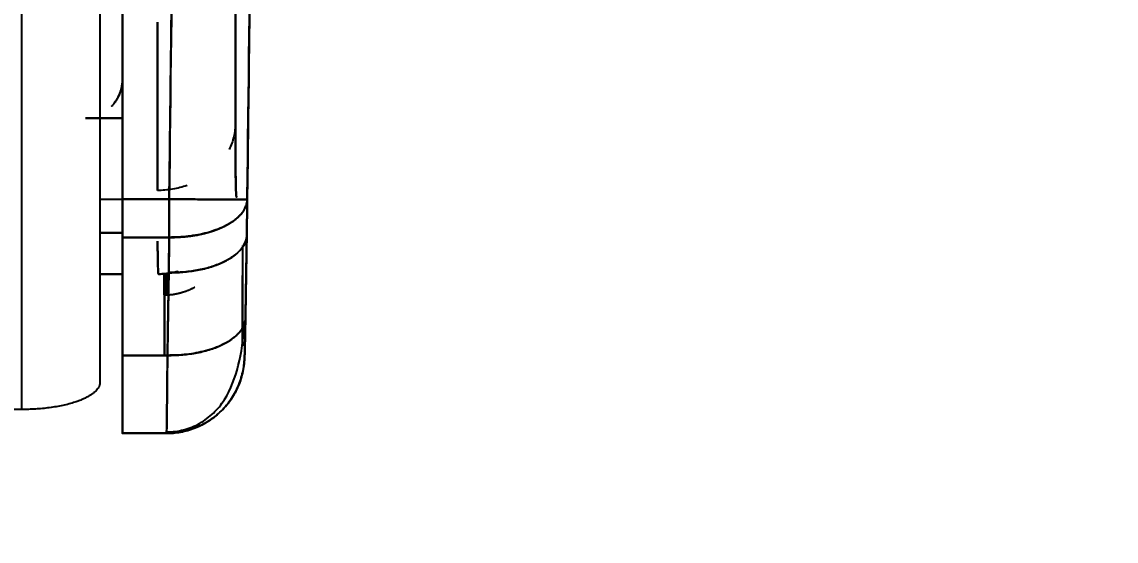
# Model space of a CAD drawing. Extents: x 8663 to 11443, y -20992 to -18942.
# Drawn here: x 9618.65 to 9632.68, y -20558.39 to -20551.73 of the extents above; entities that cross this region are included whole.
import ezdxf

# ---------------------------------------------------------------- set-up
doc = ezdxf.new("R2010")
doc.units = 0
doc.layers.get('0').update_dxf_attribs({"linetype": 'CONTINUOUS'})
doc.layers.add('1', color=7, linetype='CONTINUOUS')
doc.styles.add('____', font='')
doc.styles.get('____').set_extended_font_data('굴림')
doc.dimstyles.new('MSADIM', dxfattribs={"dimtxt": 33, "dimasz": 17, "dimexe": 10, "dimexo": 7.5, "dimgap": 10, "dimtad": 0, "dimtih": 1, "dimtoh": 1, "dimdec": 0, "dimzin": 1, "dimtxsty": '____', "dimcen": 11.25, "dimazin": 3, "dimtfac": 1, "dimtdec": 0, "dimtix": 1, "dimtmove": 0, "dimatfit": 3, "dimtolj": 1, "dimtzin": 1})

# ---------------------------------------------------------------- blocks, each defined once
blk = doc.blocks.new('*D257')
at = {"color": 0}
for p, q in [((9808.175, -20526.701), (9808.175, -20649.19)), ((9336.771, -20553.594), (9336.771, -20649.19)), ((9353.771, -20639.19), (9531.49, -20639.19)), ((9791.175, -20639.19), (9613.456, -20639.19))]:
    blk.add_line(p, q, dxfattribs=at)
for points in [[(9353.771, -20636.357), (9353.771, -20642.024), (9336.771, -20639.19)], [(9791.175, -20636.357), (9791.175, -20642.024), (9808.175, -20639.19)]]:
    blk.add_solid(points, dxfattribs=at)
at = {"color": 0, "insert": (9572.473, -20639.19), "char_height": 28, "attachment_point": 5, "style": '____'}
blk.add_mtext('\\A1;470', dxfattribs=at)

msp = doc.modelspace()

# ---------------------------------------------------------------- linework, layer by layer
at = {"layer": '1', "color": 7, "linetype": 'CONTINUOUS'}
for p, q in [((9619.65, -20546.056), (9619.65, -20556.351)), ((9618.65, -20556.7), (9618.65, -20546.556)), ((9618.65, -20556.7), (9595.23, -20556.7))]:
    msp.add_line(p, q, dxfattribs=at)
for points, degree in [([(9620.639, -20545.722), (9620.605, -20548.482), (9620.572, -20551.242), (9620.538, -20554.002)], 3), ([(9620.538, -20554.002), (9620.639, -20545.722)], 1), ([(9621.639, -20545.722), (9621.605, -20548.483), (9621.572, -20551.244), (9621.538, -20554.005)], 3), ([(9621.538, -20554.005), (9621.572, -20551.244), (9621.605, -20548.483), (9621.639, -20545.722)], 3), ([(9621.539, -20553.976), (9621.573, -20551.225), (9621.606, -20548.474), (9621.64, -20545.722)], 3), ([(9621.64, -20545.722), (9621.539, -20553.976)], 1), ([(9621.387, -20546.09), (9621.387, -20548.406), (9621.387, -20550.722), (9621.387, -20553.038)], 3), ([(9621.387, -20553.038), (9621.387, -20546.09)], 1), ([(9619.94, -20554.002), (9619.94, -20546.491)], 1), ([(9619.94, -20546.491), (9619.94, -20554.002)], 1), ([(9620.387, -20553.892), (9620.387, -20553.173), (9620.387, -20552.453), (9620.387, -20551.734)], 3), ([(9620.387, -20551.734), (9620.387, -20553.892)], 1), ([(9619.464, -20552.963), (9619.94, -20552.963)], 1), ([(9619.94, -20552.963), (9619.464, -20552.963)], 1), ([(9621.401, -20553.976), (9621.394, -20553.976), (9621.387, -20553.499), (9621.387, -20553.038)], 2), ([(9619.65, -20554.003), (9619.94, -20554.003)], 1), ([(9619.94, -20554.493), (9619.94, -20554.265), (9619.94, -20554.002)], 2), ([(9619.94, -20554.002), (9620.538, -20554.002)], 1), ([(9620.538, -20554.002), (9620.339, -20554.002), (9620.139, -20554.002), (9619.94, -20554.002)], 3), ([(9621.533, -20554.451), (9621.539, -20553.976)], 1), ([(9621.539, -20553.976), (9621.533, -20554.451)], 1), ([(9621.538, -20554.005), (9621.537, -20554.156), (9621.535, -20554.308), (9621.533, -20554.459)], 3), ([(9621.533, -20554.459), (9621.535, -20554.308), (9621.537, -20554.156), (9621.538, -20554.005)], 3), ([(9619.94, -20554.436), (9619.65, -20554.436)], 1), ([(9619.65, -20554.436), (9619.746, -20554.436), (9619.843, -20554.436), (9619.94, -20554.436)], 3), ([(9619.94, -20556.006), (9619.94, -20554.493)], 1), ([(9619.94, -20554.493), (9619.94, -20556.006)], 1), ([(9620.538, -20554.493), (9619.94, -20554.493)], 1), ([(9619.94, -20554.493), (9620.139, -20554.493), (9620.339, -20554.493), (9620.538, -20554.493)], 3), ([(9620.533, -20554.945), (9620.538, -20554.493)], 1), ([(9620.538, -20554.493), (9620.537, -20554.644), (9620.535, -20554.795), (9620.533, -20554.945)], 3), ([(9621.516, -20555.518), (9621.522, -20555.162), (9621.528, -20554.807), (9621.533, -20554.451)], 3), ([(9621.533, -20554.451), (9621.516, -20555.518)], 1), ([(9621.533, -20554.451), (9621.533, -20554.454), (9621.533, -20554.456), (9621.533, -20554.459)], 3), ([(9621.478, -20554.599), (9621.478, -20555.027), (9621.478, -20555.456), (9621.478, -20555.884)], 3), ([(9619.94, -20554.964), (9619.65, -20554.964)], 1), ([(9619.65, -20554.964), (9619.94, -20554.964)], 1), ([(9620.474, -20554.964), (9620.474, -20554.964), (9620.473, -20554.964), (9620.472, -20554.964)], 3), ([(9620.472, -20554.964), (9620.473, -20554.964), (9620.474, -20554.964), (9620.474, -20554.964)], 3), ([(9620.474, -20554.964), (9620.485, -20554.964), (9620.495, -20554.964), (9620.506, -20554.963)], 3), ([(9620.506, -20554.963), (9620.495, -20554.964), (9620.485, -20554.964), (9620.474, -20554.964)], 3), ([(9620.533, -20554.945), (9620.528, -20555.299), (9620.522, -20555.653), (9620.516, -20556.006)], 3), ([(9620.516, -20556.006), (9620.533, -20554.945)], 1), ([(9621.478, -20555.884), (9621.478, -20554.984)], 1), ([(9619.94, -20555.564), (9619.94, -20555.232)], 1), ([(9620.472, -20555.232), (9620.478, -20555.232)], 1), ([(9620.478, -20555.232), (9620.476, -20555.232), (9620.474, -20555.232), (9620.472, -20555.232)], 3), ([(9620.478, -20555.232), (9620.489, -20555.232), (9620.499, -20555.231), (9620.51, -20555.231)], 3), ([(9620.51, -20555.231), (9620.499, -20555.231), (9620.489, -20555.232), (9620.478, -20555.232)], 3), ([(9620.478, -20556.006), (9620.478, -20555.748), (9620.478, -20555.49), (9620.478, -20555.232)], 3), ([(9620.478, -20555.232), (9620.478, -20556.006)], 1), ([(9621.516, -20555.518), (9621.512, -20555.75), (9621.506, -20556.018), (9621.504, -20556.018)], 2), ([(9619.94, -20556.006), (9620.516, -20556.006)], 1), ([(9620.516, -20556.006), (9620.324, -20556.006), (9620.132, -20556.006), (9619.94, -20556.006)], 3), ([(9620.504, -20557.006), (9619.94, -20557.006)], 1), ([(9619.94, -20557.006), (9620.128, -20557.006), (9620.316, -20557.006), (9620.504, -20557.006)], 3)]:
    msp.add_open_spline(points, degree=degree, dxfattribs=at)
for points, degree, knots in [([(9619.94, -20552.464), (9619.94, -20552.555), (9619.907, -20552.643), (9619.872, -20552.735), (9619.802, -20552.809), (9619.802, -20552.809)], 2, [0, 0, 0, 0.499422, 0.499422, 0.998844, 1, 1, 1]), ([(9619.83, -20552.777), (9619.831, -20552.775), (9619.835, -20552.77), (9619.843, -20552.76), (9619.852, -20552.747), (9619.861, -20552.733), (9619.87, -20552.719), (9619.878, -20552.705), (9619.886, -20552.69), (9619.894, -20552.674), (9619.901, -20552.659), (9619.907, -20552.642), (9619.913, -20552.626), (9619.919, -20552.609), (9619.923, -20552.592), (9619.928, -20552.574), (9619.931, -20552.557), (9619.935, -20552.539), (9619.937, -20552.52), (9619.939, -20552.502), (9619.94, -20552.483), (9619.94, -20552.47), (9619.94, -20552.464)], 3, [0, 0, 0, 0, 0.014426, 0.061976, 0.110007, 0.158517, 0.207508, 0.256979, 0.30693, 0.357362, 0.408273, 0.459665, 0.511538, 0.56389, 0.616723, 0.670036, 0.723829, 0.778103, 0.832857, 0.888091, 0.943805, 1, 1, 1, 1]), ([(9621.387, -20553.038), (9621.386, -20553.094), (9621.379, -20553.151), (9621.352, -20553.26), (9621.333, -20553.314), (9621.307, -20553.366)], 3, [0, 0, 0, 0, 0.5, 0.5, 1, 1, 1, 1]), ([(9621.387, -20553.038), (9621.387, -20553.344), (9621.388, -20553.579), (9621.393, -20553.896), (9621.396, -20553.976), (9621.401, -20553.976)], 3, [0, 0, 0, 0, 0.5, 0.5, 1, 1, 1, 1]), ([(9620.767, -20553.827), (9620.707, -20553.849), (9620.644, -20553.865), (9620.517, -20553.887), (9620.452, -20553.892), (9620.387, -20553.892)], 3, [0, 0, 0, 0, 0.5, 0.5, 1, 1, 1, 1]), ([(9619.94, -20554.002), (9619.94, -20554.088), (9619.94, -20554.173), (9619.94, -20554.339), (9619.94, -20554.419), (9619.94, -20554.493)], 3, [0, 0, 0, 0, 0.5, 0.5, 1, 1, 1, 1]), ([(9620.538, -20554.002), (9620.538, -20554.088), (9620.538, -20554.173), (9620.538, -20554.339), (9620.538, -20554.419), (9620.538, -20554.493)], 3, [0, 0, 0, 0, 0.5, 0.5, 1, 1, 1, 1]), ([(9621.538, -20554.005), (9621.538, -20554.005), (9621.538, -20554.005), (9621.538, -20554.006), (9621.538, -20554.006), (9621.538, -20554.006), (9621.538, -20554.006), (9621.538, -20554.006), (9621.537, -20554.006), (9621.537, -20554.006), (9621.535, -20554.006), (9621.533, -20554.006), (9621.528, -20554.007), (9621.519, -20554.007), (9621.506, -20554.007), (9621.488, -20554.007), (9621.462, -20554.008), (9621.429, -20554.008), (9621.384, -20554.008), (9621.323, -20554.008), (9621.27, -20554.008), (9621.235, -20554.008), (9621.227, -20554.008), (9621.218, -20554.008), (9621.208, -20554.008), (9621.198, -20554.008), (9621.187, -20554.008), (9621.176, -20554.008), (9621.165, -20554.008), (9621.153, -20554.008), (9621.14, -20554.008), (9621.127, -20554.007), (9621.113, -20554.007), (9621.099, -20554.007), (9621.084, -20554.007), (9621.068, -20554.007), (9621.052, -20554.007), (9621.035, -20554.007), (9621.018, -20554.007), (9621, -20554.007), (9620.981, -20554.006), (9620.962, -20554.006), (9620.942, -20554.006), (9620.922, -20554.006), (9620.901, -20554.006), (9620.879, -20554.006), (9620.856, -20554.005), (9620.833, -20554.005), (9620.81, -20554.005), (9620.785, -20554.005), (9620.76, -20554.004), (9620.734, -20554.004), (9620.708, -20554.004), (9620.681, -20554.004), (9620.654, -20554.003), (9620.626, -20554.003), (9620.597, -20554.003), (9620.568, -20554.002), (9620.548, -20554.002), (9620.538, -20554.002)], 3, [0, 0, 0, 0, 0.002268, 0.004897, 0.007986, 0.011566, 0.01563, 0.019912, 0.025121, 0.031257, 0.044502, 0.062511, 0.088745, 0.125014, 0.157569, 0.199235, 0.250008, 0.296837, 0.354105, 0.421805, 0.499935, 0.507293, 0.514964, 0.522949, 0.531248, 0.53986, 0.548786, 0.558025, 0.567578, 0.577445, 0.587625, 0.598119, 0.608927, 0.620048, 0.631483, 0.643231, 0.655293, 0.667668, 0.680358, 0.693361, 0.706677, 0.720307, 0.734251, 0.748508, 0.763079, 0.777963, 0.793162, 0.808673, 0.824499, 0.840638, 0.85709, 0.873856, 0.890936, 0.908329, 0.926036, 0.944057, 0.962391, 0.981039, 1, 1, 1, 1]), ([(9620.538, -20554.493), (9620.538, -20554.419), (9620.538, -20554.339), (9620.538, -20554.173), (9620.538, -20554.088), (9620.538, -20554.002)], 3, [0, 0, 0, 0, 0.5, 0.5, 1, 1, 1, 1]), ([(9620.538, -20554.493), (9620.543, -20554.493), (9620.553, -20554.493), (9620.568, -20554.493), (9620.583, -20554.493), (9620.598, -20554.493), (9620.612, -20554.493), (9620.627, -20554.492), (9620.641, -20554.492), (9620.655, -20554.491), (9620.669, -20554.49), (9620.683, -20554.489), (9620.696, -20554.488), (9620.71, -20554.487), (9620.723, -20554.486), (9620.736, -20554.485), (9620.749, -20554.484), (9620.762, -20554.482), (9620.775, -20554.481), (9620.787, -20554.479), (9620.8, -20554.478), (9620.812, -20554.476), (9620.824, -20554.475), (9620.836, -20554.473), (9620.847, -20554.471), (9620.859, -20554.469), (9620.87, -20554.467), (9620.881, -20554.466), (9620.893, -20554.464), (9620.903, -20554.462), (9620.914, -20554.459), (9620.925, -20554.457), (9620.935, -20554.455), (9620.945, -20554.453), (9620.955, -20554.451), (9620.965, -20554.449), (9620.975, -20554.446), (9620.984, -20554.444), (9620.994, -20554.442), (9621.003, -20554.439), (9621.012, -20554.437), (9621.021, -20554.435), (9621.03, -20554.432), (9621.038, -20554.43), (9621.047, -20554.428), (9621.055, -20554.425), (9621.063, -20554.423), (9621.071, -20554.42), (9621.079, -20554.418), (9621.087, -20554.415), (9621.094, -20554.413), (9621.102, -20554.411), (9621.109, -20554.408), (9621.116, -20554.406), (9621.123, -20554.403), (9621.13, -20554.401), (9621.136, -20554.398), (9621.143, -20554.396), (9621.149, -20554.394), (9621.156, -20554.391), (9621.162, -20554.389), (9621.168, -20554.386), (9621.173, -20554.384), (9621.179, -20554.382), (9621.185, -20554.379), (9621.19, -20554.377), (9621.195, -20554.375), (9621.201, -20554.373), (9621.206, -20554.37), (9621.211, -20554.368), (9621.215, -20554.366), (9621.22, -20554.364), (9621.225, -20554.362), (9621.229, -20554.36), (9621.233, -20554.358), (9621.238, -20554.356), (9621.269, -20554.34), (9621.321, -20554.312), (9621.382, -20554.269), (9621.427, -20554.23), (9621.466, -20554.189), (9621.496, -20554.147), (9621.516, -20554.106), (9621.527, -20554.077), (9621.532, -20554.058), (9621.534, -20554.045), (9621.536, -20554.037), (9621.537, -20554.03), (9621.537, -20554.025), (9621.538, -20554.02), (9621.538, -20554.016), (9621.538, -20554.013), (9621.538, -20554.01), (9621.538, -20554.007), (9621.538, -20554.006), (9621.538, -20554.005)], 3, [0, 0, 0, 0, 0.009639, 0.019198, 0.028677, 0.038075, 0.047394, 0.056631, 0.065789, 0.074866, 0.083863, 0.092779, 0.101615, 0.110371, 0.119047, 0.127642, 0.136157, 0.144592, 0.152946, 0.16122, 0.169414, 0.177527, 0.18556, 0.193513, 0.201385, 0.209177, 0.216889, 0.224521, 0.232072, 0.239543, 0.246933, 0.254243, 0.261473, 0.268623, 0.275692, 0.282681, 0.28959, 0.296418, 0.303166, 0.309834, 0.316421, 0.322928, 0.329355, 0.335701, 0.341967, 0.348153, 0.354258, 0.360284, 0.366228, 0.372093, 0.377877, 0.383581, 0.389205, 0.394748, 0.400211, 0.405593, 0.410896, 0.416118, 0.421259, 0.426321, 0.431302, 0.436202, 0.441023, 0.445763, 0.450423, 0.455002, 0.459501, 0.46392, 0.468259, 0.472517, 0.476695, 0.480792, 0.484809, 0.488746, 0.492603, 0.496379, 0.500075, 0.578047, 0.645696, 0.703016, 0.750005, 0.822525, 0.874971, 0.911057, 0.937474, 0.949883, 0.960301, 0.968729, 0.97558, 0.981654, 0.986936, 0.991413, 0.995074, 0.997925, 1, 1, 1, 1]), ([(9621.533, -20554.459), (9621.533, -20554.491), (9621.526, -20554.524), (9621.5, -20554.588), (9621.481, -20554.619), (9621.43, -20554.678), (9621.399, -20554.707), (9621.326, -20554.76), (9621.284, -20554.785), (9621.192, -20554.83), (9621.141, -20554.85), (9621.033, -20554.885), (9620.975, -20554.9), (9620.854, -20554.923), (9620.792, -20554.932), (9620.664, -20554.943), (9620.599, -20554.946), (9620.533, -20554.945)], 3, [0, 0, 0, 0, 0.125, 0.125, 0.25, 0.25, 0.375, 0.375, 0.5, 0.5, 0.625, 0.625, 0.75, 0.75, 0.875, 0.875, 1, 1, 1, 1]), ([(9620.533, -20554.945), (9620.592, -20554.946), (9620.653, -20554.944), (9620.776, -20554.934), (9620.839, -20554.925), (9620.962, -20554.903), (9621.022, -20554.888), (9621.136, -20554.852), (9621.19, -20554.831), (9621.287, -20554.783), (9621.331, -20554.757), (9621.406, -20554.701), (9621.437, -20554.671), (9621.486, -20554.611), (9621.504, -20554.58), (9621.527, -20554.518), (9621.533, -20554.488), (9621.533, -20554.459)], 3, [0, 0, 0, 0, 0.125, 0.125, 0.25, 0.25, 0.375, 0.375, 0.5, 0.5, 0.625, 0.625, 0.75, 0.75, 0.875, 0.875, 1, 1, 1, 1]), ([(9620.389, -20554.54), (9620.389, -20554.542), (9620.389, -20554.548), (9620.389, -20554.56), (9620.39, -20554.573), (9620.39, -20554.586), (9620.39, -20554.599), (9620.39, -20554.612), (9620.39, -20554.625), (9620.39, -20554.637), (9620.39, -20554.65), (9620.39, -20554.662), (9620.391, -20554.673), (9620.391, -20554.685), (9620.391, -20554.696), (9620.391, -20554.707), (9620.391, -20554.718), (9620.391, -20554.729), (9620.391, -20554.739), (9620.392, -20554.749), (9620.392, -20554.759), (9620.392, -20554.769), (9620.392, -20554.779), (9620.392, -20554.788), (9620.392, -20554.797), (9620.393, -20554.806), (9620.393, -20554.814), (9620.393, -20554.823), (9620.393, -20554.831), (9620.393, -20554.839), (9620.393, -20554.846), (9620.394, -20554.854), (9620.394, -20554.861), (9620.394, -20554.868), (9620.394, -20554.874), (9620.394, -20554.881), (9620.395, -20554.887), (9620.395, -20554.893), (9620.395, -20554.899), (9620.395, -20554.904), (9620.395, -20554.91), (9620.396, -20554.915), (9620.396, -20554.919), (9620.396, -20554.924), (9620.396, -20554.928), (9620.397, -20554.932), (9620.397, -20554.936), (9620.397, -20554.94), (9620.397, -20554.943), (9620.398, -20554.946), (9620.398, -20554.949), (9620.398, -20554.951), (9620.398, -20554.954), (9620.399, -20554.956), (9620.399, -20554.958), (9620.399, -20554.959), (9620.399, -20554.961), (9620.4, -20554.962), (9620.4, -20554.963), (9620.4, -20554.963), (9620.4, -20554.964), (9620.401, -20554.964), (9620.401, -20554.964)], 3, [0, 0, 0, 0, 0.007289, 0.023878, 0.040475, 0.05708, 0.073694, 0.090315, 0.106945, 0.123583, 0.140229, 0.156883, 0.173545, 0.190216, 0.206894, 0.223581, 0.240276, 0.256979, 0.27369, 0.29041, 0.307137, 0.323873, 0.340617, 0.357369, 0.37413, 0.390898, 0.407675, 0.424459, 0.441252, 0.458053, 0.474863, 0.49168, 0.508506, 0.52534, 0.542181, 0.559032, 0.57589, 0.592756, 0.609631, 0.626514, 0.643404, 0.660304, 0.677211, 0.694126, 0.71105, 0.727982, 0.744921, 0.76187, 0.778826, 0.79579, 0.812763, 0.829743, 0.846732, 0.863729, 0.880735, 0.897748, 0.91477, 0.931799, 0.948837, 0.965883, 0.982938, 1, 1, 1, 1]), ([(9620.401, -20554.964), (9620.396, -20554.964), (9620.393, -20554.872), (9620.39, -20554.647), (9620.39, -20554.597), (9620.389, -20554.542)], 3, [0, 0, 0, 0, 0.802226, 0.802226, 1, 1, 1, 1]), ([(9620.401, -20554.964), (9620.466, -20554.964), (9620.531, -20554.958), (9620.617, -20554.941), (9620.639, -20554.935), (9620.661, -20554.929)], 3, [0, 0, 0, 0, 0.740331, 0.740331, 1, 1, 1, 1]), ([(9620.472, -20554.964), (9620.472, -20554.964), (9620.472, -20554.987), (9620.472, -20555.077), (9620.472, -20555.145), (9620.472, -20555.232)], 3, [0, 0, 0, 0, 0.5, 0.5, 1, 1, 1, 1]), ([(9620.51, -20555.231), (9620.514, -20555.231), (9620.524, -20555.23), (9620.538, -20555.229), (9620.552, -20555.228), (9620.565, -20555.226), (9620.579, -20555.225), (9620.593, -20555.223), (9620.607, -20555.22), (9620.621, -20555.218), (9620.635, -20555.215), (9620.649, -20555.212), (9620.663, -20555.209), (9620.676, -20555.205), (9620.69, -20555.202), (9620.704, -20555.198), (9620.718, -20555.193), (9620.732, -20555.189), (9620.745, -20555.184), (9620.759, -20555.179), (9620.772, -20555.174), (9620.786, -20555.168), (9620.799, -20555.163), (9620.813, -20555.157), (9620.826, -20555.15), (9620.84, -20555.144), (9620.853, -20555.137), (9620.862, -20555.133), (9620.866, -20555.13), (9620.866, -20555.13)], 3, [0, 0, 0, 0, 0.037232, 0.074525, 0.111886, 0.149318, 0.186825, 0.224414, 0.262088, 0.299852, 0.33771, 0.375667, 0.413728, 0.451896, 0.490176, 0.528573, 0.567091, 0.605734, 0.644506, 0.683412, 0.722455, 0.76164, 0.800972, 0.840452, 0.880087, 0.91988, 0.959834, 0.999953, 1, 1, 1, 1]), ([(9620.505, -20556.988), (9620.581, -20556.988), (9620.73, -20556.969), (9620.938, -20556.884), (9621.115, -20556.75), (9621.304, -20556.514), (9621.439, -20556.138), (9621.492, -20555.797), (9621.499, -20555.611)], 3, [0, 0, 0, 0, 0.108154, 0.221058, 0.340064, 0.464902, 0.726825, 1, 1, 1, 1]), ([(9620.516, -20556.006), (9620.582, -20556.007), (9620.647, -20556.005), (9620.775, -20555.993), (9620.838, -20555.985), (9620.959, -20555.961), (9621.017, -20555.946), (9621.126, -20555.911), (9621.177, -20555.891), (9621.269, -20555.846), (9621.311, -20555.821), (9621.384, -20555.767), (9621.415, -20555.739), (9621.465, -20555.679), (9621.484, -20555.648), (9621.51, -20555.584), (9621.516, -20555.551), (9621.516, -20555.518)], 3, [0, 0, 0, 0, 0.125, 0.125, 0.25, 0.25, 0.375, 0.375, 0.5, 0.5, 0.625, 0.625, 0.75, 0.75, 0.875, 0.875, 1, 1, 1, 1]), ([(9621.504, -20556.018), (9621.505, -20556.018), (9621.507, -20555.971), (9621.511, -20555.797), (9621.514, -20555.669), (9621.516, -20555.518)], 3, [0, 0, 0, 0, 0.5, 0.5, 1, 1, 1, 1]), ([(9619.94, -20557.006), (9619.94, -20557.006), (9619.94, -20556.87), (9619.94, -20556.607), (9619.94, -20556.234), (9619.94, -20556.006)], 2, [0, 0, 0, 0.250363, 0.500242, 0.750121, 1, 1, 1]), ([(9619.94, -20556.006), (9619.94, -20556.157), (9619.94, -20556.297), (9619.94, -20556.544), (9619.94, -20556.651), (9619.94, -20556.825), (9619.94, -20556.893), (9619.94, -20556.983), (9619.94, -20557.006), (9619.94, -20557.006)], 3, [0, 0, 0, 0, 0.25, 0.25, 0.5, 0.5, 0.75, 0.75, 1, 1, 1, 1]), ([(9620.516, -20556.006), (9620.514, -20556.309), (9620.511, -20556.564), (9620.507, -20556.912), (9620.505, -20557.006), (9620.504, -20557.006)], 3, [0, 0, 0, 0, 0.5, 0.5, 1, 1, 1, 1]), ([(9620.504, -20557.006), (9620.504, -20557.006), (9620.504, -20557.006), (9620.504, -20557.005), (9620.504, -20557.005), (9620.504, -20557.004), (9620.504, -20557.003), (9620.504, -20557.001), (9620.504, -20556.999), (9620.505, -20556.997), (9620.505, -20556.995), (9620.505, -20556.992), (9620.505, -20556.989), (9620.505, -20556.986), (9620.505, -20556.982), (9620.505, -20556.978), (9620.505, -20556.973), (9620.506, -20556.968), (9620.506, -20556.963), (9620.506, -20556.957), (9620.506, -20556.951), (9620.506, -20556.944), (9620.506, -20556.937), (9620.506, -20556.929), (9620.507, -20556.921), (9620.507, -20556.913), (9620.507, -20556.904), (9620.507, -20556.894), (9620.507, -20556.884), (9620.507, -20556.874), (9620.507, -20556.863), (9620.508, -20556.851), (9620.508, -20556.839), (9620.508, -20556.826), (9620.508, -20556.813), (9620.508, -20556.799), (9620.509, -20556.784), (9620.509, -20556.769), (9620.509, -20556.754), (9620.509, -20556.737), (9620.509, -20556.72), (9620.51, -20556.703), (9620.51, -20556.685), (9620.51, -20556.666), (9620.51, -20556.646), (9620.51, -20556.626), (9620.511, -20556.605), (9620.511, -20556.584), (9620.511, -20556.562), (9620.511, -20556.539), (9620.512, -20556.515), (9620.512, -20556.491), (9620.512, -20556.466), (9620.512, -20556.44), (9620.513, -20556.414), (9620.513, -20556.387), (9620.513, -20556.359), (9620.513, -20556.33), (9620.514, -20556.301), (9620.514, -20556.271), (9620.514, -20556.241), (9620.514, -20556.209), (9620.515, -20556.177), (9620.515, -20556.144), (9620.515, -20556.111), (9620.516, -20556.077), (9620.516, -20556.042), (9620.516, -20556.018), (9620.516, -20556.006)], 3, [0, 0, 0, 0, 0.010559, 0.021259, 0.0321, 0.043083, 0.054207, 0.065472, 0.076878, 0.088426, 0.100115, 0.111946, 0.123918, 0.136031, 0.148286, 0.160681, 0.173218, 0.185897, 0.198717, 0.211678, 0.22478, 0.238024, 0.251409, 0.264935, 0.278603, 0.292412, 0.306362, 0.320454, 0.334687, 0.349061, 0.363577, 0.378234, 0.393032, 0.407971, 0.423052, 0.438274, 0.453638, 0.469143, 0.484789, 0.500576, 0.516505, 0.532575, 0.548787, 0.565139, 0.581633, 0.598269, 0.615045, 0.631963, 0.649023, 0.666223, 0.683565, 0.701049, 0.718673, 0.736439, 0.754346, 0.772395, 0.790585, 0.808916, 0.827388, 0.846002, 0.864757, 0.883654, 0.902691, 0.921871, 0.941191, 0.960653, 0.980256, 1, 1, 1, 1]), ([(9621.504, -20556.018), (9621.503, -20556.083), (9621.496, -20556.148), (9621.469, -20556.275), (9621.45, -20556.337), (9621.399, -20556.457), (9621.368, -20556.514), (9621.295, -20556.621), (9621.253, -20556.672), (9621.16, -20556.763), (9621.11, -20556.804), (9621.001, -20556.876), (9620.944, -20556.906), (9620.824, -20556.956), (9620.761, -20556.974), (9620.634, -20556.999), (9620.569, -20557.006), (9620.504, -20557.006)], 3, [0, 0, 0, 0, 0.125, 0.125, 0.25, 0.25, 0.375, 0.375, 0.5, 0.5, 0.625, 0.625, 0.75, 0.75, 0.875, 0.875, 1, 1, 1, 1])]:
    msp.add_open_spline(points, degree=degree, knots=knots, dxfattribs=at)
for points, weights, degree in [([(9620.538, -20554.002), (9621.534, -20554.014), (9621.538, -20554.005)], [1, 0.708766397271, 1], 2), ([(9621.538, -20554.005), (9621.528, -20554.5), (9620.538, -20554.493)], [1, 0.710664685441, 1], 2), ([(9620.653, -20554.931), (9620.529, -20554.964), (9620.401, -20554.964)], [0.917228668787, 0.949925653011, 1], 2), ([(9620.472, -20555.232), (9620.472, -20554.964), (9620.472, -20554.964)], [1, 0.965926353926, 1], 2), ([(9620.478, -20555.232), (9620.476, -20554.964), (9620.474, -20554.964)], [1, 0.965927678913, 1], 2), ([(9620.474, -20554.964), (9620.476, -20554.964), (9620.478, -20555.232)], [1, 0.965927678913, 1], 2), ([(9620.506, -20554.963), (9620.503, -20554.964), (9620.51, -20555.231)], [1, 0.96599387323, 1], 2), ([(9620.51, -20555.231), (9620.503, -20554.964), (9620.506, -20554.963)], [1, 0.96599387323, 1], 2), ([(9621.516, -20555.518), (9621.516, -20556.018), (9620.516, -20556.006)], [1, 0.707108176763, 1], 2), ([(9620.504, -20557.006), (9621.492, -20557.006), (9621.504, -20556.018)], [1, 0.711413030818, 1], 2), ([(9619.65, -20556.351), (9619.65, -20556.555), (9619.236, -20556.7), (9618.65, -20556.7)], [1, 0.804737854124, 0.804737854124, 1], 3)]:
    msp.add_rational_spline(points, weights, degree=degree, dxfattribs=at)

# ---------------------------------------------------------------- dimensions: what is measured, and where the dimension line sits
dim = msp.add_linear_dim(base=(9808.175, -20639.19), p1=(9336.771, -20546.094), p2=(9808.175, -20519.201), text='470', dimstyle='MSADIM', override={"dimtxt": 28, "dimfxl": 1.25, "dimtfill": 1})
dim.commit()
dim.dimension.update_dxf_attribs({"geometry": '*D257', "text_midpoint": (9572.473, -20639.19)})

doc.saveas('drawing.dxf')
